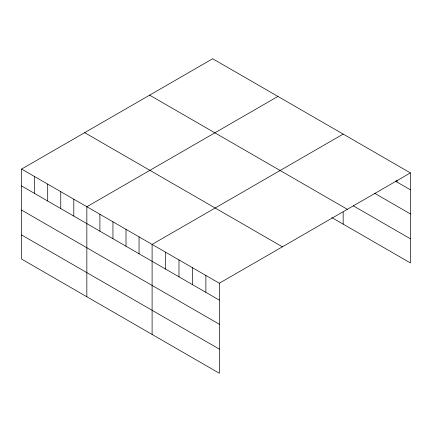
<?xml version="1.0" encoding="UTF-8"?>
<svg xmlns="http://www.w3.org/2000/svg" width="432" height="432" viewBox="0 0 432 432"><rect width="100%" height="100%" fill="white"/><g stroke="black" fill="none" stroke-linecap="round" stroke-linejoin="round"><path stroke-width="0.65" d="M21.6 169.063L219.326 283.225L219.326 373.248L21.6 259.092L21.6 169.063L212.674 58.752L410.4 172.908L410.4 262.937L331.825 217.571M277.922 96.422L86.848 206.739L86.848 296.762M343.17 134.093L152.102 244.409L152.102 334.438M219.326 283.225L410.4 172.908M395.275 181.067L410.4 189.805M374.544 193.234L410.4 213.937M353.257 205.81L410.4 238.799M149.618 95.153L347.344 209.309M84.656 132.662L282.382 246.818M21.6 185.96L219.326 300.116M21.6 210.092L219.326 324.248M21.6 234.959L219.326 349.115M396.954 180.09L396.954 182.039M343.17 212.053L343.17 224.122M205.88 275.459L205.88 292.356M192.434 267.694L192.434 284.591M178.988 259.934L178.988 276.831M165.548 252.169L165.548 269.066M139.05 236.876L139.05 253.768M125.998 229.338L125.998 246.235M112.952 221.805L112.952 238.702M99.9 214.272L99.9 231.169M73.802 199.201L73.802 216.097M60.75 191.668L60.75 208.564M47.698 184.135L47.698 201.031M34.652 176.602L34.652 193.493"/></g></svg>
